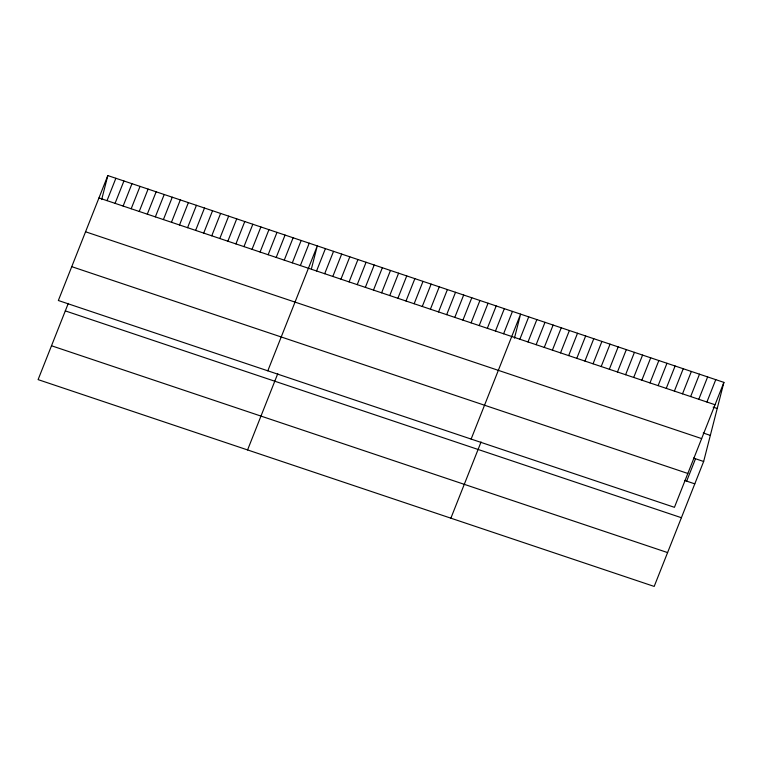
<?xml version="1.0" encoding="UTF-8"?>
<svg xmlns="http://www.w3.org/2000/svg" width="762" height="762" viewBox="0 0 762 762"><rect width="100%" height="100%" fill="white"/><g stroke="black" fill="none" stroke-linecap="round" stroke-linejoin="round"><path stroke-width="1.14" d="M101.67 199.587L107.813 175.574L723.9 382.381L703.65 461.496L654.187 586.426L38.1 379.619L68.285 303.371M311.401 268.862L317.287 245.888L267.814 370.818M514.445 338.157L520.589 314.135L471.126 439.074M107.813 175.574L58.35 300.504L674.437 507.321L723.9 382.381M107.013 200.644L115.872 178.279M115.072 203.349L123.93 180.975M123.13 206.054L131.978 183.68M131.188 208.75L140.037 186.385M139.236 211.455L148.095 189.09M147.295 214.16L156.153 191.795M155.353 216.865L164.211 194.5M163.411 219.57L172.269 197.206M171.469 222.275L180.318 199.911M179.527 224.981L188.376 202.616M187.576 227.686L196.434 205.321M195.634 230.391L204.492 208.026M203.692 233.096L212.55 210.731M211.75 235.801L220.609 213.436M219.808 238.506L228.657 216.141M227.867 241.211L236.715 218.846M235.915 243.916L244.773 221.542M243.973 246.621L252.832 224.247M252.032 249.317L260.89 226.952M260.09 252.022L268.948 229.657M268.148 254.727L276.997 232.362M276.206 257.432L285.055 235.067M284.255 260.137L293.113 237.773M292.313 262.842L301.171 240.478M300.371 265.547L309.229 243.183M316.563 270.986L325.412 248.612M247.574 449.932L277.759 373.694M324.688 273.71L333.546 251.346M332.823 276.444L341.681 254.079M340.957 279.168L349.815 256.804M349.091 281.902L357.94 259.537M357.226 284.636L366.074 262.261M365.35 287.36L374.209 264.995M373.485 290.093L382.343 267.729M381.619 292.818L390.477 270.453M389.753 295.551L398.602 273.187M397.888 298.285L406.737 275.911M406.013 301.009L414.871 278.644M414.147 303.743L423.005 281.378M422.281 306.467L431.14 284.102M430.416 309.201L439.264 286.836M438.541 311.934L447.399 289.56M446.675 314.658L455.533 292.294M454.809 317.392L463.667 295.027M462.944 320.116L471.802 297.752M471.078 322.85L479.927 300.485M479.203 325.584L488.061 303.219M487.337 328.308L496.195 305.943M495.471 331.041L504.33 308.677M503.606 333.766L512.455 311.401M519.865 339.233L528.723 316.868M450.875 518.179L481.07 441.941M527.999 341.957L536.858 319.592M536.134 344.691L544.992 322.326M544.268 347.415L553.117 325.05M552.402 350.149L561.251 327.784M560.527 352.882L569.385 330.517M568.662 355.606L577.52 333.242M576.796 358.34L585.654 335.975M584.93 361.074L593.779 338.699M593.055 363.798L601.913 341.433M601.189 366.532L610.048 344.167M609.324 369.256L618.182 346.891M617.458 371.989L626.316 349.625M625.592 374.723L634.441 352.349M633.717 377.447L642.576 355.082M641.852 380.181L650.71 357.816M649.986 382.905L658.844 360.54M658.12 385.639L666.969 363.274M666.255 388.372L675.103 365.998M674.38 391.097L683.238 368.732M682.514 393.83L691.372 371.465M690.648 396.554L699.506 374.19M698.783 399.288L707.631 376.923M706.917 402.022L715.766 379.647M686.667 481.127L695.516 458.762M98.955 197.939L715.042 404.746M713.156 407.127L717.223 408.489M703.221 432.997L710.336 435.388M85.554 231.781L701.64 438.598M693.487 458.076L703.65 461.496M71.752 266.662L687.838 473.469M684.628 480.451L694.801 483.86M65.313 310.896L681.399 517.712M51.502 345.767L667.588 552.583"/></g></svg>
